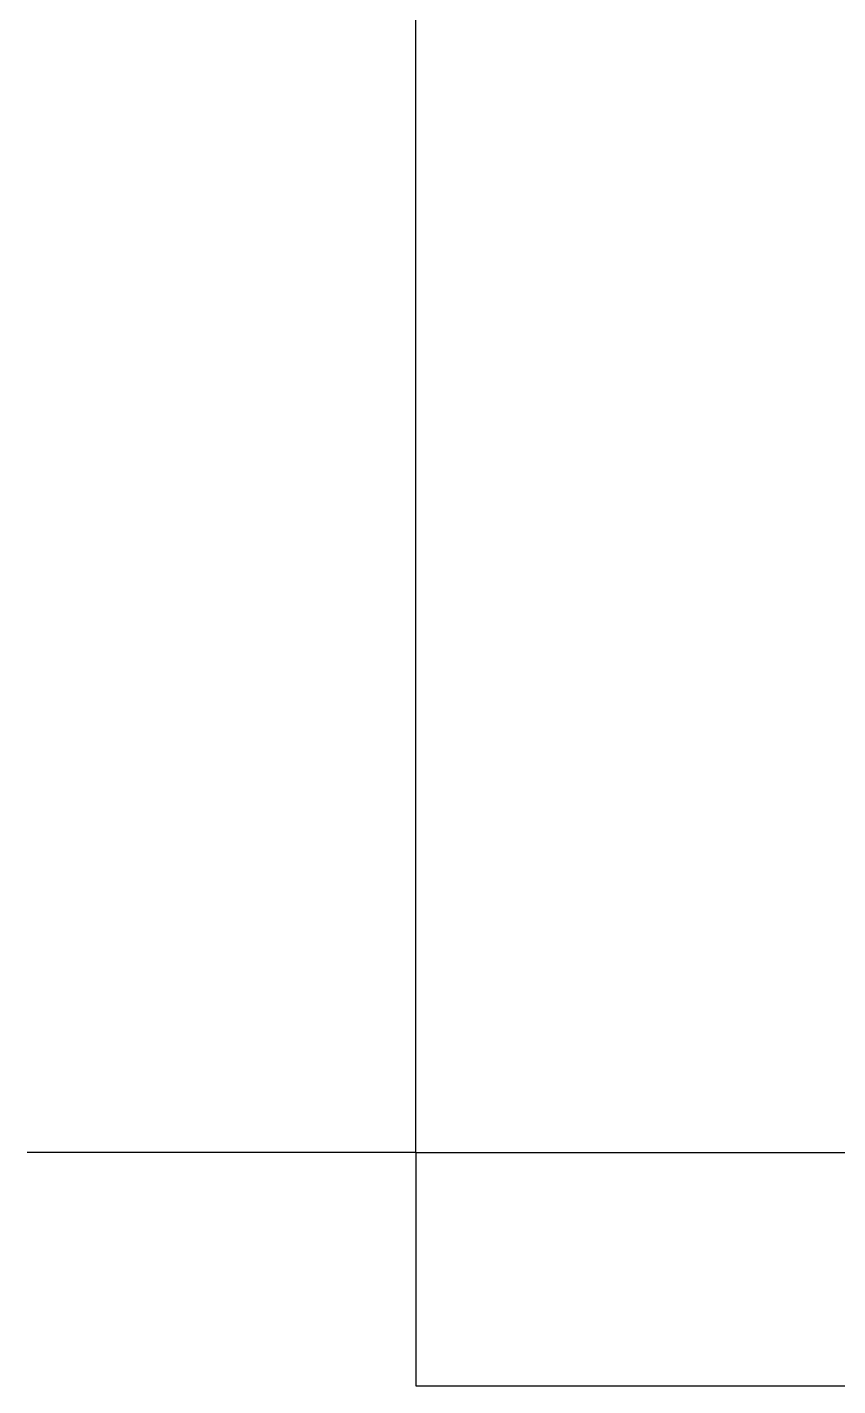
# Model space of a CAD drawing. Header units: inches. Extents: x -10117506 to -5032697, y -6529230 to -3253155.
# Drawn here: x -5060978.1 to -5060915.6, y -3256620 to -3256515.2 of the extents above; entities that cross this region are included whole.
import ezdxf

# ---------------------------------------------------------------- set-up
doc = ezdxf.new("R2010")
doc.units = ezdxf.units.IN
doc.header["$LTSCALE"] = 2
doc.header["$MEASUREMENT"] = 0
doc.layers.get('0').update_dxf_attribs({"linetype": 'CONTINUOUS'})

msp = doc.modelspace()

# ---------------------------------------------------------------- linework, layer by layer
at = {"ltscale": 0.5}
for p, q in [((-5060948.15, -3256602), (-5060948.15, -3256266)), ((-5060948.15, -3256602), (-5060978.15, -3256602)), ((-5060948.15, -3256602), (-5060685.56, -3256602)), ((-5060948.15, -3256602), (-5060948.15, -3256620)), ((-5060948.15, -3256620), (-5060685.56, -3256620))]:
    msp.add_line(p, q, dxfattribs=at)

doc.saveas('drawing.dxf')
